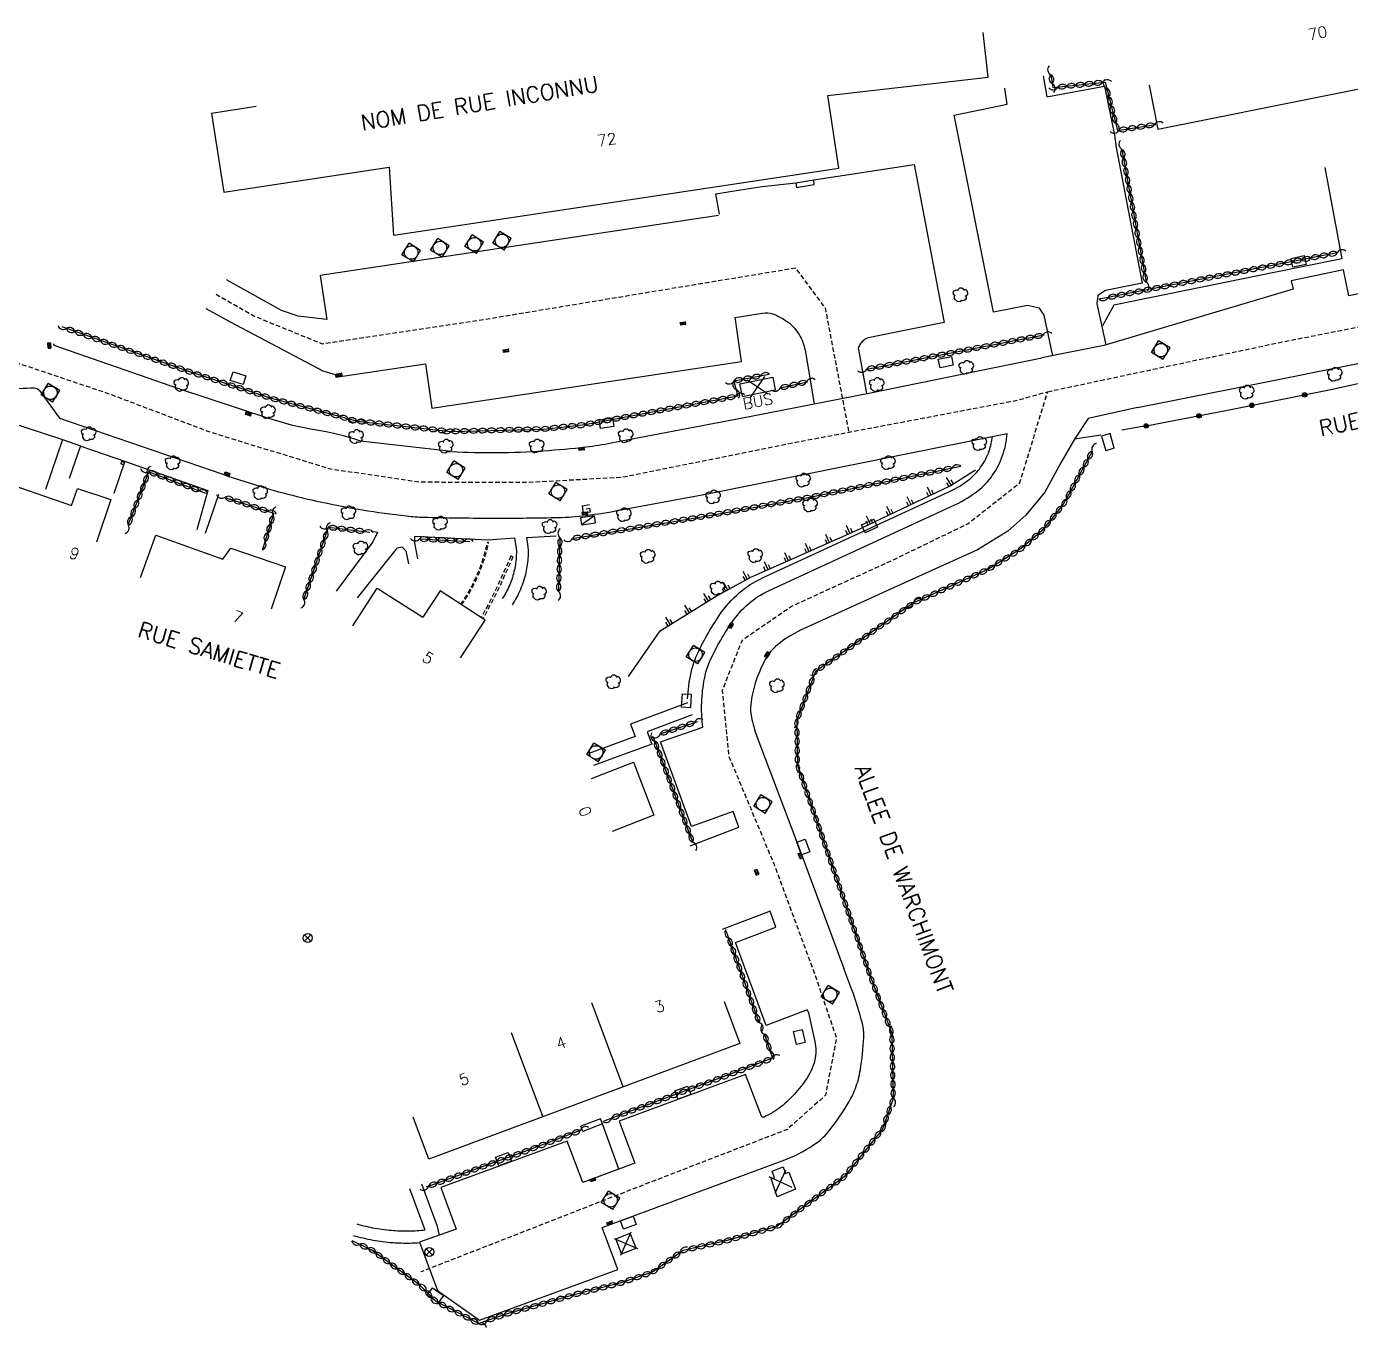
# Model space of a CAD drawing. Header units: millimetres. Extents: x 146000 to 146925, y 142000 to 143001.
# Drawn here: x 146097.5 to 146245, y 142652.4 to 142797.6 of the extents above; entities that cross this region are included whole.
import ezdxf
from ezdxf.enums import TextEntityAlignment as Align

# ---------------------------------------------------------------- set-up
doc = ezdxf.new("R2010")
doc.units = ezdxf.units.MM
doc.linetypes.add('DASHED', pattern=[0.75, 0.5, -0.25])
doc.layers.get('0').update_dxf_attribs({"linetype": 'CONTINUOUS'})
for name, color, linetype in [('W0001', 6, 'DASHED'), ('W0008', 7, 'CONTINUOUS'), ('W0017', 7, 'CONTINUOUS'), ('W0100', 7, 'CONTINUOUS'), ('W0105', 7, 'CONTINUOUS'), ('W0112', 1, 'DASHED'), ('W0211', 2, 'CONTINUOUS'), ('W0300', 7, 'CONTINUOUS'), ('W0310', 3, 'CONTINUOUS'), ('W0322', 7, 'CONTINUOUS'), ('W0400', 7, 'CONTINUOUS'), ('W0420', 7, 'CONTINUOUS'), ('W0432', 7, 'CONTINUOUS'), ('W0469', 7, 'CONTINUOUS'), ('W0984', 7, 'CONTINUOUS'), ('W0989', 7, 'CONTINUOUS'), ('W0991', 7, 'CONTINUOUS'), ('W1102', 7, 'CONTINUOUS'), ('W1471', 7, 'CONTINUOUS')]:
    doc.layers.add(name, color=color, linetype=linetype)
doc.styles.get("Standard").update_dxf_attribs({"font": 'romans.shx', "width": 0.85})

# ---------------------------------------------------------------- blocks, each defined once
blk = doc.blocks.new('T420')
for p, q in [((0.75, 0.75), (-0.75, 0.75)), ((-0.75, 0.75), (-0.75, -0.75)), ((0.75, 0.75), (0.75, -0.75)), ((0.75, -0.75), (-0.75, -0.75))]:
    blk.add_line(p, q)
blk.add_ellipse((0, 0), major_axis=(-0.53, 0.53), ratio=1, start_param=3.926991, end_param=10.210176)
blk = doc.blocks.new('T300')
for p, q in [((-0.8, 0.51), (-0.86, 0.34)), ((-0.86, 0.34), (-0.86, 0.17)), ((-0.86, 0.17), (-0.74, 0.06)), ((-0.69, 0.63), (-0.8, 0.51)), ((-0.8, -0.06), (-0.74, 0.06)), ((-0.74, 0.06), (-0.69, 0.11)), ((-0.57, 0.69), (-0.69, 0.63)), ((-0.46, 0.69), (-0.57, 0.69)), ((-0.29, 0.63), (-0.46, 0.69)), ((-0.29, 0.63), (-0.17, 0.74)), ((-0.23, 0.57), (-0.29, 0.63)), ((-0.17, 0.74), (-0.06, 0.8)), ((-0.06, 0.8), (0.06, 0.8)), ((0.06, 0.8), (0.23, 0.74)), ((0.23, 0.74), (0.34, 0.63)), ((0.34, 0.63), (0.4, 0.51)), ((0.46, 0.46), (0.34, 0.46)), ((0.4, 0.51), (0.4, 0.46)), ((0.57, 0.4), (0.46, 0.46)), ((0.57, 0.4), (0.69, 0.29)), ((0.69, 0.29), (0.74, 0.17)), ((0.74, 0.06), (0.69, -0.17)), ((0.74, 0.17), (0.74, 0.06)), ((-0.8, -0.17), (-0.8, -0.06)), ((-0.8, -0.23), (-0.8, -0.17)), ((-0.74, -0.34), (-0.8, -0.23)), ((-0.69, -0.4), (-0.74, -0.34)), ((-0.51, -0.46), (-0.69, -0.4)), ((-0.4, -0.46), (-0.51, -0.46)), ((-0.4, -0.46), (-0.34, -0.46)), ((-0.34, -0.46), (-0.34, -0.4)), ((-0.34, -0.51), (-0.34, -0.46)), ((-0.29, -0.63), (-0.34, -0.51)), ((-0.17, -0.74), (-0.29, -0.63)), ((-0.06, -0.8), (-0.17, -0.74)), ((0.06, -0.8), (-0.06, -0.8)), ((0.17, -0.74), (0.06, -0.8)), ((0.23, -0.69), (0.17, -0.74)), ((0.29, -0.46), (0.23, -0.46)), ((0.29, -0.63), (0.23, -0.69)), ((0.46, -0.4), (0.29, -0.46)), ((0.34, -0.51), (0.29, -0.63)), ((0.34, -0.51), (0.34, -0.46)), ((0.57, -0.34), (0.46, -0.4)), ((0.63, -0.29), (0.57, -0.34)), ((0.69, -0.17), (0.63, -0.29))]:
    blk.add_line(p, q)
blk = doc.blocks.new('T400')
for p, q in [((-0.15, 0.3), (0.15, 0.3)), ((-0.15, -0.25), (-0.15, 0.3)), ((-0.15, 0.15), (0.15, 0.15)), ((-0.15, 0), (0.15, 0)), ((0.15, 0.3), (0.15, -0.25)), ((-0.15, -0.15), (0.15, -0.15)), ((-0.15, -0.25), (-0.15, -0.3)), ((-0.15, -0.3), (0.15, -0.3)), ((0.15, -0.3), (0.15, -0.25))]:
    blk.add_line(p, q)
blk = doc.blocks.new('T432')
at = {"flags": 128}
for points in [[(-0.4, 2.1), (-0.4, 1.3)], [(-0.39, 2.1), (0.41, 2.1)], [(0, 1.7), (0.4, 1.7)], [(0.4, 1.3), (0.4, 1.7)], [(0.8, 0.8), (-0.8, 0.8)], [(-0.8, 0.8), (-0.8, 0)], [(0.8, 0.8), (-0.8, 0)], [(-0.8, 0), (0.8, 0)], [(-0.4, 1.3), (0.4, 1.3)], [(0.8, 0), (0.8, 0.8)]]:
    blk.add_lwpolyline(points, dxfattribs=at)
blk = doc.blocks.new('t211o')
at = {"color": 0, "linetype": 'Continuous'}
for p, q in [((-0.29, 0.5), (-0.29, 0)), ((0, 1), (0, 0)), ((0.29, 0.5), (0.29, 0))]:
    blk.add_line(p, q, dxfattribs=at)
blk = doc.blocks.new('t322o')
at = {"color": 0, "linetype": 'Continuous'}
for radius in [0.25, 0.15]:
    blk.add_circle((0, 0), radius, dxfattribs=at)
blk = doc.blocks.new('t310o')
at = {"color": 0, "linetype": 'Continuous'}
for centre, start, end in [((-0.5, 0.38), 216.8699, 323.1304), ((0.5, -0.37), 36.8699, 143.1303)]:
    blk.add_arc(centre, 0.625, start, end, dxfattribs=at)
blk = doc.blocks.new('t991o')
at = {"color": 0, "linetype": 'Continuous'}
for p, q in [((-1, 1), (1, -1)), ((-1, -1), (1, 1))]:
    blk.add_line(p, q, dxfattribs=at)
blk = doc.blocks.new('T1471')
at = {"color": 0, "linetype": 'Continuous', "flags": 128}
blk.add_lwpolyline([(-0.75, -0.5), (-0.75, 0.5), (0.75, 0.5), (0.75, -0.5), (-0.75, -0.5)], dxfattribs=at)
blk = doc.blocks.new('T469')
at = {"color": 0, "linetype": 'Continuous', "flags": 128}
for points in [[(-0.35, 0.35), (0.35, -0.35)], [(-0.35, -0.35), (0.35, 0.35)]]:
    blk.add_lwpolyline(points, dxfattribs=at)
at = {"color": 0, "linetype": 'Continuous'}
blk.add_circle((0, 0), 0.5, dxfattribs=at)

msp = doc.modelspace()

# ---------------------------------------------------------------- linework, layer by layer
at = {"layer": 'W0001', "flags": 128}
for points in [[(146211.26, 142756.86), (146236.76, 142762.28), (146254.97, 142765.88), (146275.26, 142770.96), (146278.81, 142771.71), (146283.19, 142758.07), (146285.8, 142749.11), (146291.55, 142745.66), (146298.88, 142740.96)], [(146118.63, 142767.73), (146122.96, 142765.25), (146130.45, 142762.21), (146148.55, 142764.93), (146183.17, 142770.66), (146186.48, 142766.19), (146189.11, 142752.35)], [(146082.86, 142764.87), (146091.71, 142761.69), (146106.59, 142756.68), (146117.82, 142752.43), (146131.27, 142748.29), (146141.32, 142746.81), (146153.29, 142746.77), (146163.88, 142747.35), (146182.67, 142751.13), (146207.85, 142755.91), (146211.26, 142756.86), (146208.08, 142746.61), (146202.42, 142742.15), (146193.82, 142738), (146182.81, 142732.98), (146177.23, 142729.16), (146175, 142723.57), (146175.75, 142716.25), (146180.75, 142704.29), (146185.51, 142691.41), (146187.73, 142684.87), (146186.52, 142678.49), (146182.27, 142674.68), (146166.43, 142668.56), (146141.45, 142658.8)]]:
    msp.add_lwpolyline(points, dxfattribs=at)
at = {"layer": 'W0008'}
msp.add_line((146144.84, 142750.19), (146134.73, 142751.37), dxfattribs=at)
for points in [[(146174.59, 142776.48), (146130.23, 142769.79), (146130.99, 142764.91), (146127.79, 142765.27), (146125.92, 142765.91), (146119.78, 142769.34, -0.027102)], [(146134.73, 142751.37, 0.040127), (146129.61, 142752.62, -0.040127), (146124.5, 142753.88), (146114.5, 142757.2), (146100.59, 142762.01), (146100.57, 142762.18)], [(146090.98, 142755.27, -0.043997), (146092.61, 142756.19, -0.059515), (146095.03, 142756.96, -0.04639), (146098.37, 142757.29, -0.24056), (146098.98, 142756.98), (146101.21, 142753.92), (146112.9, 142749.89), (146119.37, 142747.66, 0.010999), (146124.09, 142746.15, 0.012938), (146128.15, 142745.07, 0.00879), (146131.19, 142744.39, 0.005564), (146134.94, 142743.69)]]:
    msp.add_lwpolyline(points, format="xyb", dxfattribs=at)
at = {"layer": 'W0008', "flags": 128}
for points in [[(146261.69, 142773.13), (146254.77, 142771.65), (146254.57, 142772.63), (146248.74, 142771.42), (146249.34, 142768.46), (146244.8, 142767.56), (146244.23, 142770.44), (146238.4, 142769.23), (146238.6, 142768.3), (146217.52, 142762.02), (146210.63, 142760.62)], [(146221.29, 142755.11), (146233.24, 142757.48), (146246.73, 142760.2), (146252.68, 142761.45), (146258.01, 142762.66), (146264.7, 142764.18)], [(146221.29, 142755.11), (146215.78, 142753.89), (146214.24, 142751.59)], [(146214.24, 142751.59), (146212.73, 142748.92), (146210.96, 142745.68), (146208.85, 142743.1), (146206.81, 142741.32), (146203.45, 142739.23), (146195.31, 142735.57)], [(146184.47, 142687.98), (146179.92, 142686.26), (146179.92, 142686.26), (146179.92, 142686.26), (146176.51, 142695.49), (146180.99, 142697.2), (146180.34, 142698.99), (146174.99, 142696.94)]]:
    msp.add_lwpolyline(points, dxfattribs=at)
at = {"layer": 'W0008'}
msp.add_lwpolyline([(146117.49, 142766.14), (146120.22, 142764.66), (146130.54, 142759.2), (146131.37, 142758.93), (146131.89, 142758.79), (146131.96, 142758.49), (146141.95, 142759.95), (146142.68, 142755.03), (146177.18, 142760.24), (146176.44, 142765.18)], dxfattribs=at)
at = {"layer": 'W0008', "flags": 128}
for points in [[(146176.46, 142765.13), (146179.5, 142765.63, -0.127675), (146180.64, 142765.53, -0.075705), (146182.31, 142764.63, -0.094082), (146183.58, 142763.23, -0.095385), (146184.24, 142761.49), (146185.26, 142755.52)], [(146144.84, 142750.19, 0.015084), (146149.97, 142750.08, 0.015084), (146155.09, 142750.28, 0.011193), (146159.85, 142750.72, 0.018886), (146162.65, 142751.15), (146178.22, 142754.14), (146191.71, 142756.78), (146210.63, 142760.62)], [(146134.94, 142743.69, 0.009178), (146139.83, 142743.02, 0.023094), (146141.8, 142742.88, 0.005474), (146149.13, 142742.78, 0.005541), (146156.37, 142742.84, 0.02264), (146159.41, 142743.03, 0.018467), (146163.11, 142743.58), (146173.38, 142745.48), (146183.52, 142747.53), (146206.76, 142752.22)], [(146171.16, 142722.65, -0.037056), (146171.54, 142725.54, -0.057405), (146172.19, 142727.52, -0.021393), (146173.3, 142729.69, -0.018605), (146174.75, 142732.03, -0.066696), (146176.89, 142734.44, -0.070024), (146179.5, 142736.12), (146200.34, 142745.75, 0.058315), (146202.51, 142747.08, 0.072807), (146203.8, 142748.44, 0.06892), (146204.75, 142750.27, 0.05565), (146205.12, 142751.89, 0.05565)], [(146172.75, 142722.56, -0.037056), (146173.1, 142725.22, -0.057405), (146173.64, 142726.86, -0.021393), (146174.68, 142728.9, -0.018605), (146176.07, 142731.14, -0.066696), (146177.93, 142733.23, -0.070024), (146180.16, 142734.68), (146201, 142744.3, 0.058315), (146203.49, 142745.83, 0.072807), (146205.1, 142747.52, 0.06892), (146206.25, 142749.74, 0.06892), (146206.75, 142752.18)], [(146195.31, 142735.57), (146183.74, 142730.28, 0.06597), (146181.16, 142728.66, 0.095697), (146179.81, 142727.03, 0.046424), (146178.69, 142724.39, 0.054653), (146178.2, 142722.01, 0.070581), (146178.26, 142720.62, 0.042987), (146178.88, 142718.44), (146183.68, 142705.71), (146188.56, 142692.61)], [(146171.44, 142706.27), (146176.85, 142708.33), (146176.23, 142710.09), (146171.59, 142708.42), (146168.13, 142717.85), (146172.85, 142719.5), (146172.82, 142719.79, -0.005841), (146172.73, 142720.94, -0.013908), (146172.72, 142721.43, -0.009672), (146172.72, 142722, -0.009672), (146172.75, 142722.56)], [(146184.47, 142687.98), (146184.61, 142687.65), (146185.33, 142684.46, -0.114994), (146185.32, 142682.4, -0.095942), (146184.3, 142680.16, -0.032147), (146182.82, 142678.34, -0.043616), (146181.54, 142677.18, -0.052545), (146179.67, 142676.05, -0.436837), (146179.38, 142676.16), (146177.62, 142680.8), (146163.55, 142675.59), (146165.28, 142670.92), (146159.47, 142668.76), (146157.74, 142673.38), (146143.68, 142668.2), (146145.38, 142663.57), (146141.29, 142662.1), (146143.31, 142656.72), (146147.97, 142653.44), (146163.38, 142659.07), (146161.65, 142663.74), (146181.7, 142671.17, 0.057743), (146185.19, 142672.94, 0.084797), (146187.13, 142674.77, 0.024941), (146189.05, 142677.6, 0.047119), (146189.85, 142679.23, 0.048948), (146190.4, 142681.3, 0.028749), (146190.79, 142684.93, 0.073621), (146190.63, 142686.46, 0.028568), (146189.45, 142690.24), (146188.56, 142692.61)]]:
    msp.add_lwpolyline(points, format="xyb", dxfattribs=at)
at = {"layer": 'W0017'}
msp.add_line((146148.94, 142740.36), (146151.88, 142740.58), dxfattribs=at)
at = {"layer": 'W0017', "flags": 128}
for points in [[(146210.76, 142792.06), (146211.18, 142789.73), (146217.58, 142790.92), (146218.72, 142785.44)], [(146211.83, 142760.86), (146210.86, 142765.38), (146210.35, 142766.18), (146209.01, 142766.47), (146205.22, 142765.73), (146205.22, 142765.73), (146200.86, 142787.67), (146206.74, 142788.88), (146206.49, 142790.67)], [(146218.89, 142784.07), (146221.79, 142768.97), (146217.72, 142768.14), (146216.84, 142767.58), (146216.73, 142766.66), (146217.73, 142762.08)], [(146242.14, 142781.84), (146244.02, 142771.66), (146236.68, 142770.18), (146218.65, 142766.52), (146217.39, 142764.21)], [(146174.72, 142776.65), (146174.32, 142778.91), (146177.06, 142779.35), (146177.06, 142779.35), (146179.46, 142779.74), (146179.46, 142779.74), (146179.46, 142779.74), (146179.46, 142779.74), (146183.2, 142780.12)], [(146094.85, 142753.74), (146101.51, 142751.54)], [(146101.51, 142751.53), (146099.62, 142745.95)], [(146217.2, 142752.02), (146214.24, 142751.59)], [(146103.52, 142750.82), (146102.28, 142747.21)], [(146103.56, 142750.8), (146108.54, 142749.08), (146117.72, 142745.87), (146116.5, 142741.47)], [(146108.47, 142749.13), (146107.23, 142745.51)], [(146117.47, 142741.1), (146118.95, 142745.46)], [(146135.92, 142741.32), (146136.61, 142741.22), (146136.08, 142740.13), (146132, 142734.64)], [(146153.2, 142740.62), (146156.5, 142740.79)], [(146134.39, 142733.91), (146138.85, 142739.46), (146139.33, 142739.58), (146139.77, 142739.14), (146140.06, 142737.68)], [(146171.16, 142722.21), (146164.81, 142719.82), (146165.33, 142718.45), (146160.17, 142716.55)], [(146171.66, 142720.87), (146166.66, 142718.98), (146167.19, 142717.6), (146160.67, 142715.2)], [(146163.5, 142670.26), (146161.66, 142675.3), (146159.5, 142674.46)], [(146143.52, 142662.9), (146143.3, 142663.86), (146141.56, 142668.56)]]:
    msp.add_lwpolyline(points, dxfattribs=at)
for points in [[(146185.23, 142780.47), (146196.39, 142782.19), (146199.74, 142764.59), (146191.46, 142762.91, 0.097216), (146190.86, 142762.66, 0.102944), (146190.42, 142762.22, 0.056594), (146190.2, 142761.78, 0.13257), (146190.18, 142761.56), (146191.08, 142756.66)], [(146151.88, 142740.58), (146152.03, 142739.65, -0.057759), (146152.08, 142738.62, -0.036212), (146151.86, 142737, -0.046935), (146151.34, 142735.35, -0.046935), (146150.52, 142733.82)], [(146153.2, 142740.62), (146153.33, 142739.87, -0.057759), (146153.39, 142738.54, -0.036212), (146153.14, 142736.72, -0.046935), (146152.54, 142734.84, -0.046935), (146151.61, 142733.1)], [(146141.91, 142663.45, -0.023091), (146140.17, 142663.33, -0.023091), (146138.42, 142663.38, -0.027365), (146136.36, 142663.64, -0.027365), (146134.34, 142664.12)], [(146141.32, 142662.03, -0.013825), (146140.2, 142661.98, -0.023091), (146138.32, 142662.03, -0.027365), (146136.12, 142662.31, -0.027365), (146133.95, 142662.83)]]:
    msp.add_lwpolyline(points, format="xyb", dxfattribs=at)
at = {"layer": 'W0017'}
for points in [[(146141.1, 142738.25), (146140.76, 142740.02), (146140.77, 142740.75), (146148.94, 142740.36)], [(146141.91, 142663.45), (146140.2, 142668.06)]]:
    msp.add_lwpolyline(points, dxfattribs=at)
at = {"layer": 'W0100'}
for p, q in [((146123.09, 142788.62), (146118.14, 142787.87)), ((146118.14, 142787.87), (146119.48, 142779.08)), ((146119.48, 142779.08), (146137.91, 142781.86)), ((146137.91, 142781.86), (146138.39, 142774.3)), ((146180.66, 142758.47), (146180.93, 142757.06)), ((146177.26, 142756.34), (146176.98, 142757.74)), ((146102.53, 142744.17), (146103.2, 142746.07)), ((146103.2, 142746.07), (146106.9, 142744.86)), ((146106.9, 142744.86), (146105.33, 142740.11)), ((146119.39, 142738.22), (146120.29, 142739.44)), ((146120.29, 142739.44), (146126.38, 142737.36)), ((146126.38, 142737.36), (146124.76, 142732.63)), ((146175.22, 142688.92), (146176.96, 142684.24)), ((146176.96, 142684.24), (146142.34, 142671.35)), ((146142.34, 142671.35), (146140.6, 142676.04)), ((146181.14, 142667.18), (146180.48, 142669.16)), ((146163.8, 142660.82), (146163.16, 142662.49)), ((146165.42, 142661.45), (146164.77, 142663.12))]:
    msp.add_line(p, q, dxfattribs=at)
for points in [[(146204.64, 142791.9), (146204.07, 142796.87)], [(146186.79, 142789.86), (146204.64, 142791.9)], [(146094.92, 142746.81), (146102.53, 142744.17)], [(146110.23, 142736.17), (146111.91, 142740.88)], [(146111.91, 142740.88), (146119.39, 142738.22)], [(146133.88, 142730.76), (146136.57, 142734.97)], [(146136.57, 142734.97), (146141.65, 142731.73)], [(146143.6, 142734.69), (146141.65, 142731.73)]]:
    msp.add_lwpolyline(points, dxfattribs=at)
at = {"layer": 'W0100', "flags": 128}
for points in [[(146223.54, 142786.12), (146261.88, 142793.8)], [(146222.56, 142791.02), (146223.54, 142786.12)], [(146188.01, 142781.76), (146186.79, 142789.86)], [(146138.42, 142774.29), (146188.01, 142781.76)], [(146176.98, 142757.74), (146180.66, 142758.47)], [(146177.26, 142756.34), (146180.93, 142757.06)], [(146148.6, 142731.4), (146143.6, 142734.69)], [(146145.85, 142727.22), (146148.6, 142731.4)], [(146160.46, 142713.77), (146165.13, 142715.58)], [(146165.13, 142715.58), (146167.41, 142709.69)], [(146167.41, 142709.69), (146162.75, 142707.88)], [(146180.48, 142669.16), (146180.85, 142669.29), (146180.57, 142670.04), (146181.79, 142670.49), (146182.07, 142669.78), (146182.44, 142669.92), (146183.16, 142668.03), (146181.14, 142667.18)], [(146163.16, 142662.49), (146164.77, 142663.12)], [(146163.8, 142660.82), (146165.42, 142661.45)]]:
    msp.add_lwpolyline(points, dxfattribs=at)
at = {"layer": 'W0105'}
for p, q in [((146183.2, 142780.12), (146185.23, 142780.47)), ((146217.26, 142751.91), (146217.74, 142750.28)), ((146218.69, 142750.56), (146218.22, 142752.19)), ((146161.66, 142675.3), (146161.44, 142675.87)), ((146159.5, 142674.46), (146159.27, 142675.03))]:
    msp.add_line(p, q, dxfattribs=at)
at = {"layer": 'W0105', "flags": 128}
for points in [[(146218.72, 142785.44), (146218.89, 142784.07)], [(146183.2, 142780.12), (146183.28, 142779.63), (146185.26, 142779.94), (146185.23, 142780.47)], [(146101.51, 142751.54), (146103.52, 142750.82)], [(146218.22, 142752.19), (146217.26, 142751.91)], [(146218.69, 142750.56), (146217.74, 142750.28)], [(146161.44, 142675.87), (146159.27, 142675.03)], [(146161.66, 142675.3), (146159.5, 142674.46)]]:
    msp.add_lwpolyline(points, dxfattribs=at)
at = {"layer": 'W0112'}
for p, q in [((146108.12, 142749.09), (146108.04, 142748.83)), ((146108.37, 142748.73), (146108.45, 142748.99)), ((146148.99, 142740.05), (146148.85, 142740.08)), ((146151.48, 142738.56), (146151.7, 142738.46))]:
    msp.add_line(p, q, dxfattribs=at)
at = {"layer": 'W0112', "flags": 128}
for points in [[(146108.37, 142748.73), (146108.04, 142748.83)], [(146108.45, 142748.99), (146108.12, 142749.09)], [(146151.48, 142738.56), (146149.7, 142734.61), (146148.17, 142731.69)], [(146151.7, 142738.46), (146149.92, 142734.51), (146148.38, 142731.58)]]:
    msp.add_lwpolyline(points, dxfattribs=at)
for points in [[(146145.87, 142733.19, 0.018367), (146146.61, 142734.32, 0.018367), (146147.26, 142735.51, 0.032887), (146148.21, 142737.74, 0.032887), (146148.85, 142740.08, 0.032887)], [(146145.98, 142733.11, 0.018367), (146146.73, 142734.25, 0.018367), (146147.39, 142735.45, 0.032887), (146148.34, 142737.7, 0.032887), (146148.99, 142740.05)]]:
    msp.add_lwpolyline(points, format="xyb", dxfattribs=at)
at = {"layer": 'W0211', "flags": 128}
msp.add_lwpolyline([(146164.56, 142725.13), (146168.09, 142730.21), (146174.28, 142734.05), (146178.21, 142736.21), (146189.8, 142741.33), (146200.39, 142746.37), (146203.23, 142748.17)], dxfattribs=at)
at = {"layer": 'W0310'}
for p, q in [((146134.33, 142753.59), (146144.82, 142752.44)), ((146108.86, 142742.01), (146111.16, 142747.95)), ((146111.16, 142747.95), (146117.46, 142745.57)), ((146128.42, 142733.72), (146131.17, 142741.76)), ((146131.17, 142741.76), (146135.75, 142741.22))]:
    msp.add_line(p, q, dxfattribs=at)
at = {"layer": 'W0310', "flags": 128}
for points in [[(146211.6, 142792.17), (146211.85, 142790.74), (146217.67, 142791.34), (146219.05, 142785.97), (146223.32, 142786.63)], [(146219.54, 142783.86), (146222.22, 142769.06)], [(146243.51, 142772.33), (146217.01, 142767.18)], [(146134.33, 142753.59), (146124.7, 142756.15), (146115.27, 142759.23), (146101.48, 142764.08)], [(146191.11, 142759.37), (146210.87, 142763.18)], [(146144.82, 142752.44), (146155.09, 142752.7), (146159.74, 142753.2), (146176.76, 142756.39), (146176.34, 142758.06), (146180.19, 142758.8)], [(146181.48, 142757.28), (146184.5, 142757.98)], [(146216.22, 142750.21), (146214.88, 142747.75), (146213.01, 142744.3), (146210.61, 142741.38), (146208.27, 142739.34), (146204.61, 142737.06), (146196.32, 142733.33)], [(146158.34, 142740.51), (146174.03, 142743.15), (146184.6, 142745.07), (146201.59, 142748.55)], [(146119.63, 142745.09), (146125.07, 142743.32), (146123.8, 142739.3)], [(146156.94, 142740.59), (146156.77, 142734.55)], [(146141.3, 142740.46), (146146.9, 142740.19)], [(146196.32, 142733.33), (146185.4, 142725.69), (146183.32, 142720.25), (146183.39, 142715.26), (146191.58, 142691.56), (146191.58, 142691.56), (146193.89, 142685.41), (146194.07, 142678.08), (146192.85, 142674.71), (146188.58, 142669.41), (146181.1, 142663.85), (146175.43, 142662.26), (146170.65, 142661.2), (146167.23, 142658.78), (146163.6, 142657.53), (146158.5, 142656.25), (146150.9, 142654.08), (146147.89, 142653.05), (146143.14, 142655.5), (146141.33, 142657.33), (146136, 142661.23), (146133.78, 142662.26)], [(146168.12, 142718.73), (146172.28, 142720.12)], [(146171.73, 142706.67), (146167.32, 142718.46)], [(146179.13, 142686.59), (146175.46, 142696.78)], [(146179.72, 142685.3), (146180.62, 142682.61), (146175.72, 142680.74), (146163.81, 142676.35), (146161.84, 142675.58)], [(146159.2, 142674.54), (146153.33, 142672.32), (146142.03, 142668.25)]]:
    msp.add_lwpolyline(points, dxfattribs=at)
at = {"layer": 'W0322', "flags": 128}
for points in [[(146222.23, 142753.05), (146231.28, 142754.79), (146243.01, 142757.15), (146266.27, 142762.34), (146266.27, 142762.34), (146272.45, 142764.09), (146272.45, 142764.09)], [(146222.23, 142753.05), (146219.52, 142752.58)]]:
    msp.add_lwpolyline(points, dxfattribs=at)
at = {"layer": 'W1102'}
for p, q in [((146163.98, 142679.42), (146160.5, 142688.78)), ((146155.04, 142676.1), (146151.56, 142685.45))]:
    msp.add_line(p, q, dxfattribs=at)

# ---------------------------------------------------------------- block references
at = {"layer": 'W0211'}
for p, rotation in [((146200.51, 142746.45), 32.44321236615421), ((146196.01, 142744.28), 25.43246573967704), ((146198.26, 142745.36), 25.43246573965592), ((146193.75, 142743.21), 25.43246573971081), ((146189.23, 142741.08), 23.83500154780193), ((146191.49, 142742.14), 25.43246573971827), ((146186.94, 142740.07), 23.83500154758978), ((146184.65, 142739.06), 23.83500154758369), ((146180.08, 142737.04), 23.83500154765954), ((146182.37, 142738.05), 23.83500154762503), ((146177.81, 142735.99), 28.88543721479337), ((146175.62, 142734.78), 28.88543721477088), ((146171.33, 142732.22), 31.76202644488818), ((146173.46, 142733.53), 31.76202644487467), ((146169.21, 142730.9), 31.76202644485511)]:
    msp.add_blockref('t211o', p, dxfattribs=dict(at, rotation=rotation))
at = {"layer": 'W0300', "rotation": 238.1896520822307}
for p in [(146201.47, 142767.62), (146202.13, 142759.54), (146243.17, 142758.77), (146114.68, 142757.64), (146192.16, 142757.63), (146233.37, 142756.78), (146124.34, 142754.61), (146104.37, 142752.14), (146134.16, 142751.84), (146164.19, 142751.92), (146144.15, 142750.76), (146154.27, 142750.78), (146203.58, 142751.05), (146113.73, 142748.9), (146193.4, 142748.92), (146183.96, 142746.98), (146123.48, 142745.58), (146173.93, 142745.11), (146184.73, 142744.2), (146133.31, 142743.34), (146163.99, 142743.13), (146143.51, 142742.18), (146155.72, 142741.81), (146134.64, 142739.41), (146166.64, 142738.48), (146178.62, 142738.57), (146154.55, 142734.39), (146174.41, 142734.95), (146162.8, 142724.51), (146181.04, 142724.07)]:
    msp.add_blockref('T300', p, dxfattribs=at)
at = {"layer": 'W0310'}
for p, rotation in [((146211.6, 142792.17), 279.9981153000224), ((146211.77, 142791.18), 279.9981153000224), ((146212.4, 142790.8), 5.878121649631797), ((146213.39, 142790.9), 5.878121649631797), ((146214.39, 142791), 5.878121649631797), ((146215.38, 142791.1), 5.878121649631797), ((146216.38, 142791.21), 5.878121649631797), ((146217.37, 142791.31), 5.878121649631797), ((146217.84, 142790.66), 284.4150448613861), ((146218.09, 142789.69), 284.4150448613861), ((146218.34, 142788.72), 284.4150448613861), ((146218.59, 142787.75), 284.4150448613861), ((146218.84, 142786.78), 284.4150448613861), ((146219.2, 142785.99), 8.886306996814364), ((146220.19, 142786.14), 8.886306996814364), ((146221.18, 142786.3), 8.886306996814364), ((146222.17, 142786.45), 8.886306996814364), ((146223.15, 142786.61), 8.886306996814364), ((146219.54, 142783.86), 280.2687405148828), ((146219.72, 142782.88), 280.2687405148828), ((146219.89, 142781.89), 280.2687405148828), ((146220.07, 142780.91), 280.2687405148828), ((146220.25, 142779.92), 280.2687405148828), ((146220.43, 142778.94), 280.2687405148828), ((146220.61, 142777.96), 280.2687405148828), ((146220.79, 142776.97), 280.2687405148828), ((146220.96, 142775.99), 280.2687405148828), ((146221.14, 142775), 280.2687405148828), ((146221.32, 142774.02), 280.2687405148828), ((146221.5, 142773.04), 280.2687405148828), ((146221.68, 142772.05), 280.2687405148828), ((146221.86, 142771.07), 280.2687405148828), ((146237.62, 142771.19), 191.0000865630228), ((146238.6, 142771.38), 191.0000865630228), ((146239.58, 142771.57), 191.0000865630228), ((146240.56, 142771.76), 191.0000865630228), ((146241.55, 142771.95), 191.0000865630228), ((146242.53, 142772.14), 191.0000865630228), ((146243.51, 142772.33), 191.0000865630228), ((146222.03, 142770.08), 280.2687405148828), ((146222.21, 142769.1), 280.2687405148828), ((146229.77, 142769.66), 191.0000865630228), ((146230.75, 142769.85), 191.0000865630228), ((146231.73, 142770.04), 191.0000865630228), ((146232.71, 142770.23), 191.0000865630228), ((146233.69, 142770.42), 191.0000865630228), ((146234.67, 142770.61), 191.0000865630228), ((146235.66, 142770.8), 191.0000865630228), ((146236.64, 142771), 191.0000865630228), ((146222.9, 142768.32), 191.0000865630228), ((146223.88, 142768.51), 191.0000865630228), ((146224.86, 142768.71), 191.0000865630228), ((146225.84, 142768.9), 191.0000865630228), ((146226.82, 142769.09), 191.0000865630228), ((146227.8, 142769.28), 191.0000865630228), ((146228.78, 142769.47), 191.0000865630228), ((146217.99, 142767.37), 191.0000865630228), ((146218.97, 142767.56), 191.0000865630228), ((146219.95, 142767.75), 191.0000865630228), ((146220.93, 142767.94), 191.0000865630228), ((146221.91, 142768.13), 191.0000865630228), ((146101.96, 142763.91), 160.61880549711), ((146102.9, 142763.58), 160.61880549711), ((146103.84, 142763.25), 160.61880549711), ((146104.79, 142762.91), 160.61880549711), ((146105.73, 142762.58), 160.61880549711), ((146106.67, 142762.25), 160.61880549711), ((146206.82, 142762.4), 10.92728693088563), ((146207.8, 142762.59), 10.92728693088563), ((146208.78, 142762.78), 10.92728693088563), ((146209.76, 142762.97), 10.92728693088563), ((146210.74, 142763.16), 10.92728693088563), ((146107.62, 142761.92), 160.61880549711), ((146108.56, 142761.59), 160.61880549711), ((146109.5, 142761.25), 160.61880549711), ((146110.45, 142760.92), 160.61880549711), ((146198.96, 142760.88), 10.92728693088563), ((146199.94, 142761.07), 10.92728693088563), ((146200.93, 142761.26), 10.92728693088563), ((146201.91, 142761.45), 10.92728693088563), ((146202.89, 142761.64), 10.92728693088563), ((146203.87, 142761.83), 10.92728693088563), ((146204.85, 142762.02), 10.92728693088563), ((146205.84, 142762.21), 10.92728693088563), ((146111.39, 142760.59), 160.61880549711), ((146112.33, 142760.26), 160.61880549711), ((146113.28, 142759.93), 160.61880549711), ((146114.22, 142759.6), 160.61880549711), ((146115.16, 142759.26), 160.61880549711), ((146191.11, 142759.37), 10.92728693088563), ((146192.09, 142759.56), 10.92728693088563), ((146193.07, 142759.75), 10.92728693088563), ((146194.05, 142759.94), 10.92728693088563), ((146195.03, 142760.13), 10.92728693088563), ((146196.02, 142760.31), 10.92728693088563), ((146197, 142760.5), 10.92728693088563), ((146197.98, 142760.69), 10.92728693088563), ((146116.11, 142758.95), 161.9675778529627), ((146117.06, 142758.64), 161.9675778529627), ((146118.02, 142758.33), 161.9675778529627), ((146118.97, 142758.02), 161.9675778529627), ((146176.35, 142758.07), 10.89173394924877), ((146177.33, 142758.25), 10.89173394924877), ((146178.31, 142758.44), 10.89173394924877), ((146179.29, 142758.63), 10.89173394924877), ((146184.41, 142757.96), 12.9852195027464), ((146119.92, 142757.71), 161.9675778529627), ((146120.87, 142757.4), 161.9675778529627), ((146121.82, 142757.09), 161.9675778529627), ((146122.77, 142756.78), 161.9675778529627), ((146123.72, 142756.48), 161.9675778529627), ((146176.58, 142757.1), 103.8450998398211), ((146181.48, 142757.28), 12.9852195027464), ((146182.46, 142757.51), 12.9852195027464), ((146183.43, 142757.73), 12.9852195027464), ((146124.67, 142756.17), 161.9675778529627), ((146125.64, 142755.91), 165.0600565984739), ((146126.6, 142755.65), 165.0600565984739), ((146127.57, 142755.39), 165.0600565984739), ((146128.54, 142755.13), 165.0600565984739), ((146129.5, 142754.87), 165.0600565984739), ((146169.61, 142755.05), 10.58980532633229), ((146170.6, 142755.23), 10.58980532633229), ((146171.58, 142755.42), 10.58980532633229), ((146172.56, 142755.6), 10.58980532633229), ((146173.55, 142755.79), 10.58980532633229), ((146174.53, 142755.97), 10.58980532633229), ((146175.51, 142756.15), 10.58980532633229), ((146176.5, 142756.34), 10.58980532633229), ((146130.47, 142754.62), 165.0600565984739), ((146131.43, 142754.36), 165.0600565984739), ((146132.4, 142754.1), 165.0600565984739), ((146133.37, 142753.84), 165.0600565984739), ((146134.33, 142753.59), 165.0600565984739), ((146134.33, 142753.59), 353.7379284427674), ((146161.75, 142753.58), 10.58980532633229), ((146162.73, 142753.76), 10.58980532633229), ((146163.72, 142753.95), 10.58980532633229), ((146164.7, 142754.13), 10.58980532633229), ((146165.68, 142754.32), 10.58980532633229), ((146166.67, 142754.5), 10.58980532633229), ((146167.65, 142754.68), 10.58980532633229), ((146168.63, 142754.87), 10.58980532633229), ((146135.33, 142753.48), 353.7379284427674), ((146136.32, 142753.37), 353.7379284427674), ((146137.32, 142753.26), 353.7379284427674), ((146138.31, 142753.15), 353.7379284427674), ((146139.3, 142753.04), 353.7379284427674), ((146140.3, 142752.93), 353.7379284427674), ((146141.29, 142752.82), 353.7379284427674), ((146142.29, 142752.71), 353.7379284427674), ((146143.28, 142752.6), 353.7379284427674), ((146144.27, 142752.49), 353.7379284427674), ((146144.82, 142752.44), 1.497844335344506), ((146145.82, 142752.46), 1.497844335344506), ((146146.82, 142752.49), 1.497844335344506), ((146147.81, 142752.51), 1.497844335344506), ((146148.81, 142752.54), 1.497844335344506), ((146149.81, 142752.57), 1.497844335344506), ((146150.81, 142752.59), 1.497844335344506), ((146151.81, 142752.62), 1.497844335344506), ((146152.81, 142752.64), 1.497844335344506), ((146153.81, 142752.67), 1.497844335344506), ((146154.81, 142752.7), 1.497844335344506), ((146155.81, 142752.78), 6.140689951713039), ((146156.8, 142752.89), 6.140689951713039), ((146157.8, 142752.99), 6.140689951713039), ((146158.79, 142753.1), 6.140689951713039), ((146159.78, 142753.21), 10.58980532633229), ((146160.77, 142753.4), 10.58980532633229), ((146216.22, 142750.21), 241.4262936119049), ((146215.27, 142748.45), 241.4262936119049), ((146215.74, 142749.33), 241.4262936119049), ((146111.16, 142747.95), 339.3448518723875), ((146111.02, 142747.61), 68.8633795354004), ((146112.09, 142747.59), 339.3448518723875), ((146196.69, 142747.55), 11.57853652420965), ((146197.67, 142747.75), 11.57853652420965), ((146198.65, 142747.95), 11.57853652420965), ((146199.63, 142748.15), 11.57853652420965), ((146200.61, 142748.35), 11.57853652420965), ((146214.79, 142747.57), 241.4865199166274), ((146110.3, 142745.74), 68.8633795354004), ((146110.66, 142746.67), 68.8633795354004), ((146113.03, 142747.24), 339.3448518723875), ((146113.96, 142746.89), 339.3448518723875), ((146114.9, 142746.54), 339.3448518723875), ((146115.84, 142746.18), 339.3448518723875), ((146189.84, 142746.14), 11.57853652420965), ((146190.82, 142746.35), 11.57853652420965), ((146191.8, 142746.55), 11.57853652420965), ((146192.77, 142746.75), 11.57853652420965), ((146193.75, 142746.95), 11.57853652420965), ((146194.73, 142747.15), 11.57853652420965), ((146195.71, 142747.35), 11.57853652420965), ((146213.83, 142745.82), 241.4865199166274), ((146214.31, 142746.69), 241.4865199166274), ((146109.94, 142744.81), 68.8633795354004), ((146116.77, 142745.83), 339.3448518723875), ((146119.63, 142745.09), 342.0314657724259), ((146120.58, 142744.78), 342.0314657724259), ((146121.53, 142744.47), 342.0314657724259), ((146181.99, 142744.6), 10.30016835694206), ((146182.97, 142744.78), 10.30016835694206), ((146183.96, 142744.95), 10.30016835694206), ((146184.94, 142745.14), 11.57853652420965), ((146185.92, 142745.34), 11.57853652420965), ((146186.9, 142745.54), 11.57853652420965), ((146187.88, 142745.74), 11.57853652420965), ((146188.86, 142745.94), 11.57853652420965), ((146212.83, 142744.09), 230.6033380045742), ((146213.36, 142744.94), 241.4865199166274), ((146109.22, 142742.94), 68.8633795354004), ((146109.58, 142743.88), 68.8633795354004), ((146122.49, 142744.16), 342.0314657724259), ((146123.44, 142743.85), 342.0314657724259), ((146124.39, 142743.54), 342.0314657724259), ((146124.99, 142743.05), 252.4696808534679), ((146174.12, 142743.17), 10.30016835694206), ((146175.1, 142743.35), 10.30016835694206), ((146176.08, 142743.52), 10.30016835694206), ((146177.07, 142743.7), 10.30016835694206), ((146178.05, 142743.88), 10.30016835694206), ((146179.04, 142744.06), 10.30016835694206), ((146180.02, 142744.24), 10.30016835694206), ((146181, 142744.42), 10.30016835694206), ((146212.2, 142743.31), 230.6033380045742), ((146108.86, 142742.01), 68.8633795354004), ((146124.38, 142741.14), 252.4696808534679), ((146124.68, 142742.1), 252.4696808534679), ((146131.17, 142741.76), 353.2951625784694), ((146131.01, 142741.29), 71.1026024975359), ((146165.24, 142741.67), 9.5357730401428), ((146166.23, 142741.84), 9.5357730401428), ((146167.21, 142742.01), 9.5357730401428), ((146168.2, 142742.17), 9.5357730401428), ((146169.19, 142742.34), 9.5357730401428), ((146170.17, 142742.5), 9.5357730401428), ((146171.16, 142742.67), 9.5357730401428), ((146172.14, 142742.83), 9.5357730401428), ((146173.13, 142743), 9.5357730401428), ((146210.93, 142741.77), 230.6033380045742), ((146211.56, 142742.54), 230.6033380045742), ((146124.08, 142740.19), 252.4696808534679), ((146130.69, 142740.35), 71.1026024975359), ((146132.16, 142741.64), 353.2951625784694), ((146133.16, 142741.53), 353.2951625784694), ((146134.15, 142741.41), 353.2951625784694), ((146135.14, 142741.29), 353.2951625784694), ((146141.3, 142740.46), 357.2598844727079), ((146142.3, 142740.41), 357.2598844727079), ((146143.3, 142740.36), 357.2598844727079), ((146144.29, 142740.31), 357.2598844727079), ((146156.92, 142739.59), 268.3696267163388), ((146156.94, 142740.59), 268.3696267163388), ((146158.34, 142740.51), 9.5357730401428), ((146159.32, 142740.68), 9.5357730401428), ((146160.31, 142740.85), 9.5357730401428), ((146161.3, 142741.01), 9.5357730401428), ((146162.28, 142741.18), 9.5357730401428), ((146163.27, 142741.34), 9.5357730401428), ((146164.25, 142741.51), 9.5357730401428), ((146208.73, 142739.74), 221.1083598888395), ((146209.48, 142740.4), 221.1083598888395), ((146210.24, 142741.05), 221.1083598888395), ((146130.04, 142738.45), 71.1026024975359), ((146130.36, 142739.4), 71.1026024975359), ((146145.29, 142740.26), 357.2598844727079), ((146146.29, 142740.22), 357.2598844727079), ((146156.89, 142738.59), 268.3696267163388), ((146207.09, 142738.6), 211.8722346378085), ((146207.94, 142739.13), 211.8722346378085), ((146129.71, 142737.51), 71.1026024975359), ((146156.86, 142737.6), 268.3696267163388), ((146204.54, 142737.03), 204.2487021784178), ((146205.39, 142737.55), 211.8722346378085), ((146206.24, 142738.08), 211.8722346378085), ((146129.07, 142735.62), 71.1026024975359), ((146129.39, 142736.56), 71.1026024975359), ((146156.8, 142735.6), 268.3696267163388), ((146156.83, 142736.6), 268.3696267163388), ((146201.8, 142735.8), 204.2487021784178), ((146202.71, 142736.21), 204.2487021784178), ((146203.62, 142736.62), 204.2487021784178), ((146128.42, 142733.72), 71.1026024975359), ((146128.74, 142734.67), 71.1026024975359), ((146156.77, 142734.6), 268.3696267163388), ((146198.15, 142734.15), 204.2487021784178), ((146199.07, 142734.57), 204.2487021784178), ((146199.98, 142734.98), 204.2487021784178), ((146200.89, 142735.39), 204.2487021784178), ((146195.5, 142732.76), 214.9582706238063), ((146196.33, 142733.33), 204.2487021784178), ((146196.32, 142733.33), 214.9582706238063), ((146197.24, 142733.74), 204.2487021784178), ((146193.04, 142731.04), 214.9582706238063), ((146193.86, 142731.61), 214.9582706238063), ((146194.68, 142732.18), 214.9582706238063), ((146191.4, 142729.89), 214.9582706238063), ((146192.22, 142730.46), 214.9582706238063), ((146188.94, 142728.17), 214.9582706238063), ((146189.76, 142728.74), 214.9582706238063), ((146190.58, 142729.32), 214.9582706238063), ((146187.3, 142727.03), 214.9582706238063), ((146188.12, 142727.6), 214.9582706238063), ((146185.16, 142725.06), 249.0966962439091), ((146185.66, 142725.88), 214.9582706238063), ((146186.48, 142726.45), 214.9582706238063), ((146184.8, 142724.13), 249.0966962439091), ((146184.09, 142722.26), 249.0966962439091), ((146184.44, 142723.19), 249.0966962439091), ((146183.37, 142720.39), 249.0966962439091), ((146183.73, 142721.32), 249.0966962439091), ((146170.97, 142719.68), 18.40787346993372), ((146171.92, 142720), 18.40787346993372), ((146183.33, 142719.4), 270.821391210044), ((146167.52, 142717.91), 110.5109424704198), ((146168.12, 142718.73), 18.40787346993372), ((146169.07, 142719.05), 18.40787346993372), ((146170.02, 142719.36), 18.40787346993372), ((146183.35, 142718.4), 270.821391210044), ((146167.88, 142716.97), 110.5109424704198), ((146168.23, 142716.04), 110.5109424704198), ((146183.36, 142717.4), 270.821391210044), ((146183.37, 142716.4), 270.821391210044), ((146168.58, 142715.1), 110.5109424704198), ((146183.39, 142715.4), 270.821391210044), ((146168.93, 142714.16), 110.5109424704198), ((146169.28, 142713.23), 110.5109424704198), ((146183.67, 142714.45), 289.0531982820806), ((146184, 142713.5), 289.0531982820806), ((146169.63, 142712.29), 110.5109424704198), ((146184.32, 142712.56), 289.0531982820806), ((146184.65, 142711.61), 289.0531982820806), ((146169.98, 142711.35), 110.5109424704198), ((146170.33, 142710.42), 110.5109424704198), ((146184.98, 142710.67), 289.0531982820806), ((146170.68, 142709.48), 110.5109424704198), ((146185.3, 142709.72), 289.0531982820806), ((146185.63, 142708.78), 289.0531982820806), ((146171.03, 142708.54), 110.5109424704198), ((146171.38, 142707.61), 110.5109424704198), ((146185.96, 142707.83), 289.0531982820806), ((146171.73, 142706.67), 110.5109424704198), ((146186.28, 142706.89), 289.0531982820806), ((146186.61, 142705.94), 289.0531982820806), ((146186.94, 142705), 289.0531982820806), ((146187.26, 142704.05), 289.0531982820806), ((146187.59, 142703.11), 289.0531982820806), ((146187.91, 142702.16), 289.0531982820806), ((146188.24, 142701.22), 289.0531982820806), ((146188.57, 142700.27), 289.0531982820806), ((146188.89, 142699.32), 289.0531982820806), ((146189.22, 142698.38), 289.0531982820806), ((146189.55, 142697.43), 289.0531982820806), ((146175.74, 142696), 109.7677288557709), ((146189.87, 142696.49), 289.0531982820806), ((146190.2, 142695.54), 289.0531982820806), ((146176.08, 142695.06), 109.7677288557709), ((146176.42, 142694.12), 109.7677288557709), ((146190.53, 142694.6), 289.0531982820806), ((146176.76, 142693.18), 109.7677288557709), ((146190.85, 142693.65), 289.0531982820806), ((146191.18, 142692.71), 289.0531982820806), ((146177.1, 142692.24), 109.7677288557709), ((146177.44, 142691.29), 109.7677288557709), ((146191.51, 142691.76), 289.0531982820806), ((146177.77, 142690.35), 109.7677288557709), ((146178.11, 142689.41), 109.7677288557709), ((146191.85, 142690.83), 290.6342406113577), ((146192.2, 142689.89), 290.6342406113577), ((146178.45, 142688.47), 109.7677288557709), ((146192.56, 142688.95), 290.6342406113577), ((146192.91, 142688.02), 290.6342406113577), ((146178.79, 142687.53), 109.7677288557709), ((146179.13, 142686.59), 109.7677288557709), ((146193.26, 142687.08), 290.6342406113577), ((146179.72, 142685.3), 288.5554077559985), ((146193.61, 142686.15), 290.6342406113577), ((146193.9, 142685.2), 271.3530139583459), ((146180.04, 142684.35), 288.5554077559985), ((146193.92, 142684.2), 271.3530139583459), ((146180.48, 142682.55), 200.8565516659107), ((146180.36, 142683.41), 288.5554077559985), ((146193.95, 142683.2), 271.3530139583459), ((146193.97, 142682.2), 271.3530139583459), ((146176.74, 142681.13), 200.8565516659107), ((146177.68, 142681.48), 200.8565516659107), ((146178.61, 142681.84), 200.8565516659107), ((146179.54, 142682.19), 200.8565516659107), ((146193.99, 142681.2), 271.3530139583459), ((146172.99, 142679.73), 200.2431280380633), ((146173.93, 142680.08), 200.2431280380633), ((146174.87, 142680.42), 200.2431280380633), ((146175.81, 142680.77), 200.8565516659107), ((146194.02, 142680.2), 271.3530139583459), ((146194.04, 142679.2), 271.3530139583459), ((146169.24, 142678.35), 200.2431280380633), ((146170.18, 142678.69), 200.2431280380633), ((146171.12, 142679.04), 200.2431280380633), ((146172.05, 142679.39), 200.2431280380633), ((146194.06, 142678.2), 271.3530139583459), ((146164.55, 142676.62), 200.2431280380633), ((146165.49, 142676.96), 200.2431280380633), ((146166.42, 142677.31), 200.2431280380633), ((146167.36, 142677.66), 200.2431280380633), ((146168.3, 142678), 200.2431280380633), ((146193.43, 142676.31), 250.1778566966762), ((146193.77, 142677.25), 250.1778566966762), ((146162.68, 142675.91), 201.1531574360503), ((146163.61, 142676.27), 201.1531574360503), ((146193.09, 142675.37), 250.1778566966762), ((146157.33, 142673.83), 200.7414117794121), ((146158.27, 142674.19), 200.7414117794121), ((146159.2, 142674.54), 200.7414117794121), ((146192.04, 142673.7), 231.1313983115681), ((146192.67, 142674.48), 231.1313983115681), ((146153.59, 142672.42), 200.7414117794121), ((146154.52, 142672.77), 200.7414117794121), ((146155.46, 142673.12), 200.7414117794121), ((146156.4, 142673.48), 200.7414117794121), ((146190.78, 142672.14), 231.1313983115681), ((146191.41, 142672.92), 231.1313983115681), ((146148.89, 142670.72), 199.8044290240142), ((146149.83, 142671.06), 199.8044290240142), ((146150.77, 142671.39), 199.8044290240142), ((146151.71, 142671.73), 199.8044290240142), ((146152.65, 142672.07), 199.8044290240142), ((146189.53, 142670.58), 231.1313983115681), ((146190.16, 142671.36), 231.1313983115681), ((146145.12, 142669.36), 199.8044290240142), ((146146.06, 142669.7), 199.8044290240142), ((146147.01, 142670.04), 199.8044290240142), ((146147.95, 142670.38), 199.8044290240142), ((146188.19, 142669.12), 216.6239012912596), ((146188.9, 142669.8), 231.1313983115681), ((146142.3, 142668.35), 199.8044290240142), ((146143.24, 142668.68), 199.8044290240142), ((146144.18, 142669.02), 199.8044290240142), ((146186.58, 142667.92), 216.6239012912596), ((146187.38, 142668.52), 216.6239012912596), ((146184.17, 142666.13), 216.6239012912596), ((146184.98, 142666.73), 216.6239012912596), ((146185.78, 142667.33), 216.6239012912596), ((146182.57, 142664.94), 216.6239012912596), ((146183.37, 142665.54), 216.6239012912596), ((146179.97, 142663.53), 195.6775948442002), ((146180.94, 142663.8), 195.6775948442002), ((146181.77, 142664.34), 216.6239012912596), ((146134.64, 142661.86), 155.1898980523475), ((146174.18, 142661.98), 192.502564331731), ((146175.16, 142662.2), 192.502564331731), ((146176.12, 142662.45), 195.6775948442002), ((146177.08, 142662.72), 195.6775948442002), ((146178.05, 142662.99), 195.6775948442002), ((146179.01, 142663.26), 195.6775948442002), ((146135.55, 142661.44), 155.1898980523475), ((146136.41, 142660.93), 143.7738821685928), ((146137.21, 142660.34), 143.7738821685928), ((146169.52, 142660.4), 215.2602307077991), ((146170.34, 142660.97), 215.2602307077991), ((146171.25, 142661.33), 192.502564331731), ((146172.23, 142661.55), 192.502564331731), ((146173.2, 142661.76), 192.502564331731), ((146138.02, 142659.75), 143.7738821685928), ((146138.83, 142659.16), 143.7738821685928), ((146167.89, 142659.24), 215.2602307077991), ((146168.7, 142659.82), 215.2602307077991), ((146139.63, 142658.57), 143.7738821685928), ((146140.44, 142657.98), 143.7738821685928), ((146141.25, 142657.39), 143.7738821685928), ((146164.21, 142657.74), 198.9637644693408), ((146165.15, 142658.06), 198.9637644693408), ((146166.1, 142658.39), 198.9637644693408), ((146167.04, 142658.71), 198.9637644693408), ((146141.96, 142656.69), 134.7228168347325), ((146142.67, 142655.98), 134.7228168347325), ((146158.4, 142656.23), 195.9694030393204), ((146159.37, 142656.47), 194.0408834166799), ((146160.34, 142656.72), 194.0408834166799), ((146161.31, 142656.96), 194.0408834166799), ((146162.28, 142657.2), 194.0408834166799), ((146163.25, 142657.44), 194.0408834166799), ((146143.43, 142655.35), 152.7658152336837), ((146144.32, 142654.89), 152.7658152336837), ((146145.21, 142654.43), 152.7658152336837), ((146152.63, 142654.58), 195.9694030393204), ((146153.6, 142654.85), 195.9694030393204), ((146154.56, 142655.13), 195.9694030393204), ((146155.52, 142655.4), 195.9694030393204), ((146156.48, 142655.68), 195.9694030393204), ((146157.44, 142655.95), 195.9694030393204), ((146146.1, 142653.98), 152.7658152336837), ((146146.99, 142653.52), 152.7658152336837), ((146147.88, 142653.06), 152.7658152336837), ((146148.82, 142653.37), 198.8113429871404), ((146149.77, 142653.7), 198.8113429871404), ((146150.71, 142654.02), 198.8113429871404), ((146151.67, 142654.3), 195.9694030393204)]:
    msp.add_blockref('t310o', p, dxfattribs=dict(at, rotation=rotation))
at = {"layer": 'W0322'}
for p, rotation in [((146239.89, 142756.52), 11.37407016192731), ((146234.01, 142755.34), 11.37407016192731), ((146228.12, 142754.18), 10.88045542818307), ((146222.23, 142753.05), 10.88045542818307), ((146222.23, 142753.05), 189.8242891610193)]:
    msp.add_blockref('t322o', p, dxfattribs=dict(at, rotation=rotation))
at = {"layer": 'W0400'}
for p, rotation in [((146170.66, 142764.47), 98.58432588121443), ((146100.06, 142762), 0.8912954323712091), ((146150.92, 142761.43), 98.58432588121443), ((146132.36, 142758.75), 98.29128343624774), ((146122.23, 142754.38), 71.62250988379837), ((146159.36, 142750.5), 96.27320602616487), ((146119.87, 142747.69), 71.24490113230796), ((146159.74, 142743.31), 96.67717388049994), ((146175.96, 142730.8), 146.641075817559), ((146180.01, 142727.54), 146.0231707770622), ((146183.72, 142705.17), 20.45046234452579), ((146178.85, 142703.33), 20.45046234452579), ((146160.61, 142669.07), 110.3790467348245), ((146162.51, 142664.23), 110.3326835288751)]:
    msp.add_blockref('T400', p, dxfattribs=dict(at, rotation=rotation))
at = {"layer": 'W0420', "rotation": 238.1896520822307}
for p in [(146150.48, 142773.67), (146140.37, 142772.36), (146143.57, 142772.88), (146147.39, 142773.29), (146223.87, 142761.49), (146100.19, 142756.74), (146145.36, 142748.11), (146156.72, 142745.73), (146172.04, 142727.56), (146160.97, 142716.67), (146179.55, 142710.92), (146187.05, 142689.67), (146162.58, 142666.78)]:
    msp.add_blockref('T420', p, dxfattribs=at)
at = {"layer": 'W0432', "rotation": 8.393216417795335}
msp.add_blockref('T432', (146160.12, 142742.14), dxfattribs=at)
at = {"layer": 'W0469'}
for p in [(146128.85, 142696), (146142.38, 142661.03)]:
    msp.add_blockref('T469', p, dxfattribs=at)
at = {"layer": 'W0991'}
for p, rotation in [((146178.96, 142757.4), 11.13227622345077), ((146181.47, 142668.83), 289.9793464495743), ((146164.29, 142661.97), 21.24516674390456)]:
    msp.add_blockref('t991o', p, dxfattribs=dict(at, rotation=rotation))
at = {"layer": 'W1471'}
for p, rotation in [((146239.21, 142771.38), 11.73778932084531), ((146199.92, 142760.15), 11.98744351876793), ((146121.09, 142758.37), 341.9675778530048), ((146162.13, 142753.36), 8.708938930275364), ((146191.42, 142741.9), 24.79939157933187), ((146171.03, 142722.43), 86.87073448778783), ((146184.05, 142706.14), 290.6534416927238), ((146183.61, 142684.97), 282.7494583926347), ((146170.63, 142678.76), 20.34175198837179), ((146150.65, 142671.36), 20.24971941876522), ((146164.55, 142664.29), 20.33268352816568), ((146143.05, 142656.18), 324.8402905157304)]:
    msp.add_blockref('T1471', p, dxfattribs=dict(at, rotation=rotation))

# ---------------------------------------------------------------- texts
at = {"layer": 'W0984'}
msp.add_text('BUS', height=1.25, rotation=11.0616, dxfattribs=at).set_placement((146178.98, 142755.8), align=Align.MIDDLE)
at = {"layer": 'W0989'}
for s, rotation, p in [('NOM DE RUE INCONNU', 9.4069, (146147.99, 142789)), ('RUE SAMIETTE', 11.8323, (146249.53, 142754.43)), ('RUE SAMIETTE', 343.1612, (146117.86, 142728.07)), ('ALLEE DE WARCHIMONT', 290.2969, (146195.25, 142702.56))]:
    msp.add_text(s, height=1.75, rotation=rotation, dxfattribs=at).set_placement(p, align=Align.MIDDLE)
at = {"layer": 'W0991'}
for s, rotation, p in [('70', 11.3251, (146241.33, 142796.82)), ('72', 8.5748, (146162.17, 142784.95)), ('9', 341.7911, (146102.86, 142738.82)), ('7', 341.1417, (146121.07, 142731.77)), ('5', 326.6168, (146142.25, 142727.2)), ('0', 291.23, (146159.74, 142710.1)), ('3', 20.4086, (146168.03, 142688.38)), ('4', 20.4086, (146157.07, 142684.31)), ('5', 20.4086, (146146.25, 142680.28))]:
    msp.add_text(s, height=1.25, rotation=rotation, dxfattribs=at).set_placement(p, align=Align.MIDDLE)

doc.saveas('drawing.dxf')
